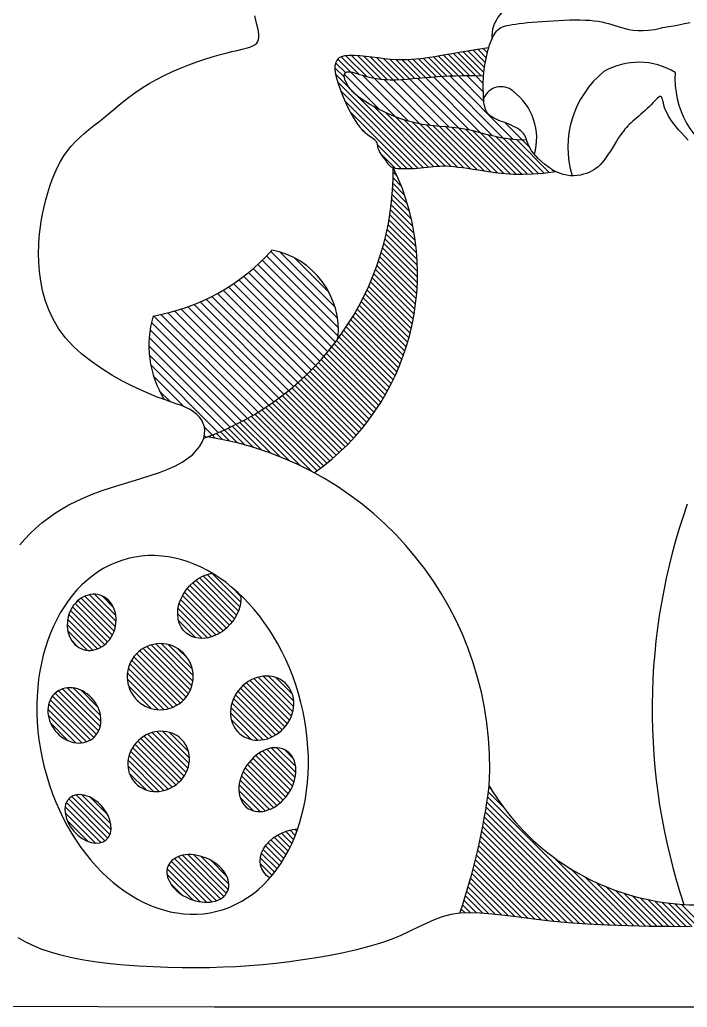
# Model space of a CAD drawing. Header units: millimetres. Extents: x 30176 to 68715, y 55479 to 72995.
# Drawn here: x 48033.7 to 48222.9, y 57348.8 to 57628.6 of the extents above; entities that cross this region are included whole.
import ezdxf

# ---------------------------------------------------------------- set-up
doc = ezdxf.new("R2010")
doc.units = ezdxf.units.MM

# ---------------------------------------------------------------- blocks, each defined once
blk = doc.blocks.new('A$C7F2A1D0A')
for p, q in [((1253.28, 736.36), (1252.96, 737.61)), ((1253.57, 735.19), (1253.28, 736.36)), ((1330.26, 735.7), (1331.59, 735.82)), ((1331.59, 735.82), (1332.99, 735.94)), ((1332.99, 735.94), (1334.46, 736.05)), ((1334.46, 736.05), (1335.97, 736.16)), ((1335.97, 736.16), (1337.51, 736.25)), ((1337.51, 736.25), (1339.08, 736.33)), ((1339.08, 736.33), (1340.65, 736.4)), ((1340.65, 736.4), (1342.21, 736.45)), ((1342.21, 736.45), (1343.73, 736.47)), ((1343.73, 736.47), (1345.22, 736.47)), ((1345.22, 736.47), (1346.63, 736.43)), ((1346.63, 736.43), (1347.97, 736.36)), ((1347.97, 736.36), (1349.2, 736.25)), ((1349.2, 736.25), (1350.33, 736.1)), ((1350.33, 736.1), (1351.36, 735.9)), ((1351.36, 735.9), (1352.32, 735.68)), ((1374.75, 735.42), (1376.32, 735.78)), ((1253.81, 734.12), (1253.57, 735.19)), ((1254, 733.17), (1253.81, 734.12)), ((1254.12, 732.33), (1254, 733.17)), ((1320.88, 732.47), (1321.2, 732.93)), ((1321.2, 732.93), (1321.54, 733.34)), ((1321.54, 733.34), (1321.9, 733.7)), ((1321.9, 733.7), (1322.3, 734.01)), ((1322.3, 734.01), (1322.73, 734.28)), ((1322.73, 734.28), (1323.22, 734.5)), ((1323.22, 734.5), (1323.77, 734.7)), ((1323.77, 734.7), (1324.39, 734.87)), ((1324.39, 734.87), (1325.1, 735.03)), ((1325.1, 735.03), (1325.91, 735.17)), ((1325.91, 735.17), (1326.83, 735.3)), ((1326.83, 735.3), (1327.87, 735.44)), ((1327.87, 735.44), (1329.02, 735.57)), ((1329.02, 735.57), (1330.26, 735.7)), ((1352.32, 735.68), (1353.23, 735.43)), ((1353.23, 735.43), (1354.12, 735.16)), ((1354.12, 735.16), (1355.01, 734.87)), ((1355.01, 734.87), (1355.93, 734.58)), ((1355.93, 734.58), (1356.89, 734.29)), ((1356.89, 734.29), (1357.91, 734.01)), ((1357.91, 734.01), (1359.02, 733.76)), ((1359.02, 733.76), (1360.23, 733.56)), ((1360.23, 733.56), (1361.56, 733.44)), ((1361.56, 733.44), (1363, 733.43)), ((1363, 733.43), (1364.59, 733.54)), ((1364.59, 733.54), (1366.34, 733.8)), ((1366.34, 733.8), (1368.25, 734.23)), ((1368.25, 734.23), (1368.51, 734.28)), ((1368.51, 734.28), (1369.22, 734.39)), ((1369.22, 734.39), (1370.3, 734.57)), ((1370.3, 734.57), (1371.64, 734.81)), ((1371.64, 734.81), (1373.16, 735.1)), ((1373.16, 735.1), (1374.75, 735.42)), ((1253.55, 729.9), (1253.88, 730.39)), ((1253.88, 730.39), (1254.08, 730.95)), ((1254.08, 730.95), (1254.15, 731.6)), ((1254.15, 731.6), (1254.12, 732.33)), ((1319.78, 730.1), (1320.04, 730.78)), ((1320.04, 730.78), (1320.3, 731.39)), ((1320.3, 731.39), (1320.58, 731.96)), ((1320.58, 731.96), (1320.88, 732.47)), ((1244.77, 727.09), (1246.46, 727.49)), ((1246.46, 727.49), (1247.99, 727.84)), ((1247.99, 727.84), (1249.36, 728.15)), ((1249.36, 728.15), (1250.55, 728.46)), ((1250.55, 728.46), (1251.57, 728.76)), ((1251.57, 728.76), (1252.41, 729.09)), ((1252.41, 729.09), (1253.07, 729.47)), ((1253.07, 729.47), (1253.55, 729.9)), ((1313.3, 727.62), (1310.91, 727.22)), ((1317.9, 721.55), (1312.04, 727.41)), ((1316.07, 728.07), (1313.3, 727.62)), ((1318.08, 723.01), (1313.44, 727.64)), ((1318.3, 724.41), (1314.85, 727.87)), ((1319.29, 728.59), (1316.07, 728.07)), ((1318.58, 725.77), (1316.25, 728.1)), ((1318.89, 727.1), (1317.66, 728.33)), ((1318.83, 726.9), (1319.06, 727.76)), ((1319.06, 727.76), (1319.29, 728.59)), ((1319.23, 728.39), (1319.06, 728.55)), ((1319.29, 728.59), (1319.53, 729.37)), ((1319.53, 729.37), (1319.78, 730.1)), ((1234.28, 723.76), (1236.58, 724.62)), ((1236.58, 724.62), (1238.81, 725.39)), ((1238.81, 725.39), (1240.94, 726.06)), ((1240.94, 726.06), (1242.93, 726.62)), ((1242.93, 726.62), (1244.77, 727.09)), ((1276.19, 725), (1275.84, 724.26)), ((1276.74, 725.59), (1276.19, 725)), ((1280.18, 721.7), (1276.52, 725.36)), ((1277.5, 726.02), (1276.74, 725.59)), ((1282.37, 721.15), (1277.49, 726.02)), ((1278.49, 726.3), (1277.5, 726.02)), ((1279.72, 726.42), (1278.49, 726.3)), ((1284.71, 720.44), (1278.82, 726.33)), ((1281.15, 726.42), (1279.72, 726.42)), ((1286.84, 719.94), (1280.36, 726.42)), ((1282.73, 726.31), (1281.15, 726.42)), ((1288.76, 719.66), (1282.06, 726.36)), ((1284.42, 726.14), (1282.73, 726.31)), ((1290.5, 719.55), (1283.85, 726.2)), ((1286.17, 725.92), (1284.42, 726.14)), ((1292.15, 719.53), (1285.7, 725.98)), ((1287.96, 725.69), (1286.17, 725.92)), ((1293.73, 719.58), (1287.58, 725.74)), ((1289.72, 725.47), (1287.96, 725.69)), ((1295.28, 719.67), (1289.44, 725.5)), ((1291.41, 725.3), (1289.72, 725.47)), ((1296.8, 719.78), (1291.27, 725.31)), ((1293.01, 725.19), (1291.41, 725.3)), ((1294.52, 725.14), (1293.01, 725.19)), ((1298.31, 719.9), (1293.03, 725.19)), ((1295.96, 725.16), (1294.52, 725.14)), ((1299.82, 720.03), (1294.7, 725.14)), ((1297.34, 725.22), (1295.96, 725.16)), ((1301.32, 720.16), (1296.31, 725.17)), ((1298.68, 725.33), (1297.34, 725.22)), ((1302.83, 720.29), (1297.85, 725.26)), ((1300, 725.47), (1298.68, 725.33)), ((1304.35, 720.4), (1299.35, 725.4)), ((1301.31, 725.65), (1300, 725.47)), ((1305.88, 720.5), (1300.8, 725.58)), ((1302.63, 725.85), (1301.31, 725.65)), ((1307.44, 720.58), (1302.23, 725.79)), ((1304, 726.06), (1302.63, 725.85)), ((1309.01, 720.64), (1303.64, 726)), ((1305.44, 726.3), (1304, 726.06)), ((1310.6, 720.68), (1305.05, 726.23)), ((1307.04, 726.57), (1305.44, 726.3)), ((1312.21, 720.7), (1306.45, 726.47)), ((1308.84, 726.87), (1307.04, 726.57)), ((1313.84, 720.71), (1307.85, 726.7)), ((1310.91, 727.22), (1308.84, 726.87)), ((1315.49, 720.69), (1309.25, 726.94)), ((1317.16, 720.66), (1310.64, 727.17)), ((1318.26, 724.19), (1318.43, 725.1)), ((1318.43, 725.1), (1318.63, 726.01)), ((1318.63, 726.01), (1318.83, 726.9)), ((1227.33, 720.75), (1229.62, 721.82)), ((1229.62, 721.82), (1231.95, 722.83)), ((1231.95, 722.83), (1234.28, 723.76)), ((1275.84, 724.26), (1275.68, 723.35)), ((1275.68, 723.35), (1275.7, 722.29)), ((1278.38, 720.24), (1275.69, 722.93)), ((1275.7, 722.29), (1275.87, 721.08)), ((1278.69, 721.56), (1275.89, 724.36)), ((1278.8, 721.6), (1279.14, 721.72)), ((1279.14, 721.72), (1279.56, 721.76)), ((1279.56, 721.76), (1280.05, 721.72)), ((1280.05, 721.72), (1280.62, 721.63)), ((1317.89, 721.5), (1317.99, 722.38)), ((1317.99, 722.38), (1318.11, 723.28)), ((1318.11, 723.28), (1318.26, 724.19)), ((1223.04, 718.46), (1225.13, 719.62)), ((1225.13, 719.62), (1227.33, 720.75)), ((1279.99, 716.99), (1275.87, 721.11)), ((1275.87, 721.08), (1276.2, 719.7)), ((1276.2, 719.7), (1276.66, 718.18)), ((1278.34, 720.68), (1278.4, 721.09)), ((1278.38, 720.18), (1278.34, 720.68)), ((1278.53, 719.6), (1278.38, 720.18)), ((1288.41, 711.02), (1278.39, 721.04)), ((1278.4, 721.09), (1278.56, 721.4)), ((1278.77, 718.96), (1278.53, 719.6)), ((1278.56, 721.4), (1278.8, 721.6)), ((1279.12, 718.27), (1278.77, 718.96)), ((1292.87, 709.01), (1280.18, 721.7)), ((1280.62, 721.63), (1281.25, 721.48)), ((1281.25, 721.48), (1281.94, 721.28)), ((1281.94, 721.28), (1282.69, 721.05)), ((1282.69, 721.05), (1283.49, 720.8)), ((1283.49, 720.8), (1284.37, 720.53)), ((1296.57, 707.76), (1283.55, 720.78)), ((1284.37, 720.53), (1285.31, 720.28)), ((1285.31, 720.28), (1286.34, 720.04)), ((1286.34, 720.04), (1287.46, 719.83)), ((1299.77, 707.01), (1286.84, 719.94)), ((1287.46, 719.83), (1288.67, 719.66)), ((1288.67, 719.66), (1289.98, 719.56)), ((1302.64, 706.59), (1289.65, 719.59)), ((1289.98, 719.56), (1291.39, 719.52)), ((1291.39, 719.52), (1292.9, 719.54)), ((1305.37, 706.31), (1292.15, 719.53)), ((1292.9, 719.54), (1294.48, 719.62)), ((1294.48, 719.62), (1296.12, 719.72)), ((1308.06, 706.07), (1294.51, 719.62)), ((1296.12, 719.72), (1297.8, 719.86)), ((1310.81, 705.78), (1296.8, 719.78)), ((1297.8, 719.86), (1299.51, 720.01)), ((1313.73, 705.3), (1299.06, 719.97)), ((1299.51, 720.01), (1301.23, 720.16)), ((1301.23, 720.16), (1302.95, 720.3)), ((1316.99, 704.49), (1301.32, 720.16)), ((1302.95, 720.3), (1304.64, 720.42)), ((1320.34, 703.59), (1303.58, 720.35)), ((1304.64, 720.42), (1306.34, 720.53)), ((1323.41, 702.97), (1305.88, 720.5)), ((1306.34, 720.53), (1308.06, 720.61)), ((1308.06, 720.61), (1309.83, 720.67)), ((1326.2, 702.63), (1308.22, 720.61)), ((1309.83, 720.67), (1311.66, 720.7)), ((1317.9, 713.39), (1310.6, 720.68)), ((1311.66, 720.7), (1313.59, 720.71)), ((1317.75, 715.98), (1313.03, 720.71)), ((1313.59, 720.71), (1315.64, 720.69)), ((1317.73, 718.46), (1315.49, 720.69)), ((1315.64, 720.69), (1317.82, 720.64)), ((1317.72, 718.2), (1317.74, 718.99)), ((1317.74, 718.99), (1317.77, 719.81)), ((1317.77, 719.81), (1317.82, 720.64)), ((1317.82, 720.64), (1317.89, 721.5)), ((1219.28, 716.04), (1221.09, 717.26)), ((1221.09, 717.26), (1223.04, 718.46)), ((1300.72, 694.63), (1276.44, 718.91)), ((1276.66, 718.18), (1277.23, 716.55)), ((1277.23, 716.55), (1277.9, 714.86)), ((1299.23, 694.49), (1277.27, 716.44)), ((1279.57, 717.55), (1279.12, 718.27)), ((1280.13, 716.81), (1279.57, 717.55)), ((1282, 714.98), (1279.99, 716.99)), ((1280.79, 716.07), (1280.13, 716.81)), ((1317.72, 717.42), (1317.72, 718.2)), ((1317.73, 716.66), (1317.72, 717.42)), ((1317.75, 715.92), (1317.73, 716.66)), ((1214.46, 712.33), (1215.99, 713.56)), ((1215.99, 713.56), (1217.59, 714.8)), ((1217.59, 714.8), (1219.28, 716.04)), ((1277.9, 714.86), (1278.64, 713.15)), ((1297.69, 694.39), (1278.42, 713.66)), ((1281.56, 715.34), (1280.79, 716.07)), ((1282.43, 714.63), (1281.56, 715.34)), ((1302.19, 694.79), (1282, 714.98)), ((1283.38, 713.93), (1282.43, 714.63)), ((1284.42, 713.24), (1283.38, 713.93)), ((1317.78, 715.19), (1317.75, 715.92)), ((1317.81, 714.49), (1317.78, 715.19)), ((1317.86, 713.81), (1317.81, 714.49)), ((1317.93, 713.16), (1317.86, 713.81)), ((1366.28, 713.49), (1365.8, 712.98)), ((1366.71, 713.94), (1366.28, 713.49)), ((1367.11, 714.31), (1366.71, 713.94)), ((1367.46, 714.6), (1367.11, 714.31)), ((1367.76, 714.76), (1367.46, 714.6)), ((1368.01, 714.79), (1367.76, 714.76)), ((1368.21, 714.67), (1368.01, 714.79)), ((1368.37, 714.41), (1368.21, 714.67)), ((1368.5, 714.04), (1368.37, 714.41)), ((1368.63, 713.55), (1368.5, 714.04)), ((1368.76, 712.99), (1368.63, 713.55)), ((1211.57, 709.91), (1213, 711.11)), ((1213, 711.11), (1214.46, 712.33)), ((1278.64, 713.15), (1279.43, 711.49)), ((1279.43, 711.49), (1280.26, 709.9)), ((1285.52, 712.58), (1284.42, 713.24)), ((1286.67, 711.92), (1285.52, 712.58)), ((1287.88, 711.29), (1286.67, 711.92)), ((1303.66, 694.95), (1286.71, 711.9)), ((1289.12, 710.67), (1287.88, 711.29)), ((1290.39, 710.07), (1289.12, 710.67)), ((1318.02, 712.54), (1317.93, 713.16)), ((1318.13, 711.97), (1318.02, 712.54)), ((1318.28, 711.43), (1318.13, 711.97)), ((1318.46, 710.94), (1318.28, 711.43)), ((1318.68, 710.49), (1318.46, 710.94)), ((1363.59, 710.79), (1362.99, 710.25)), ((1364.18, 711.33), (1363.59, 710.79)), ((1364.75, 711.89), (1364.18, 711.33)), ((1365.29, 712.44), (1364.75, 711.89)), ((1365.8, 712.98), (1365.29, 712.44)), ((1368.92, 712.35), (1368.76, 712.99)), ((1369.12, 711.66), (1368.92, 712.35)), ((1369.38, 710.94), (1369.12, 711.66)), ((1369.7, 710.2), (1369.38, 710.94)), ((1208.76, 707.63), (1210.17, 708.75)), ((1210.17, 708.75), (1211.57, 709.91)), ((1296.11, 694.34), (1279.95, 710.49)), ((1280.26, 709.9), (1281.1, 708.45)), ((1281.1, 708.45), (1281.94, 707.18)), ((1305.18, 695.07), (1289.99, 710.26)), ((1291.69, 709.49), (1290.39, 710.07)), ((1293.03, 708.95), (1291.69, 709.49)), ((1306.79, 695.09), (1292.87, 709.01)), ((1294.4, 708.44), (1293.03, 708.95)), ((1295.83, 707.97), (1294.4, 708.44)), ((1308.5, 695.01), (1295.4, 708.11)), ((1297.3, 707.56), (1295.83, 707.97)), ((1318.95, 710.1), (1318.68, 710.49)), ((1319.25, 709.73), (1318.95, 710.1)), ((1319.61, 709.4), (1319.25, 709.73)), ((1320.01, 709.1), (1319.61, 709.4)), ((1320.47, 708.81), (1320.01, 709.1)), ((1320.98, 708.54), (1320.47, 708.81)), ((1321.55, 708.27), (1320.98, 708.54)), ((1322.18, 708), (1321.55, 708.27)), ((1322.85, 707.73), (1322.18, 708)), ((1323.55, 707.46), (1322.85, 707.73)), ((1360.12, 707.8), (1359.63, 707.36)), ((1360.65, 708.25), (1360.12, 707.8)), ((1361.21, 708.73), (1360.65, 708.25)), ((1361.79, 709.22), (1361.21, 708.73)), ((1362.39, 709.73), (1361.79, 709.22)), ((1362.99, 710.25), (1362.39, 709.73)), ((1370.1, 709.43), (1369.7, 710.2)), ((1370.57, 708.65), (1370.1, 709.43)), ((1371.11, 707.85), (1370.57, 708.65)), ((1371.71, 707.02), (1371.11, 707.85)), ((1204.67, 704.34), (1206, 705.45)), ((1206, 705.45), (1207.37, 706.54)), ((1207.37, 706.54), (1208.76, 707.63)), ((1281.94, 707.18), (1282.75, 706.12)), ((1282.75, 706.12), (1283.52, 705.27)), ((1283.94, 704.87), (1283.31, 705.5)), ((1283.52, 705.27), (1284.25, 704.58)), ((1298.83, 707.19), (1297.3, 707.56)), ((1310.32, 694.83), (1297.68, 707.47)), ((1300.41, 706.89), (1298.83, 707.19)), ((1312.2, 694.58), (1299.77, 707.01)), ((1302.05, 706.65), (1300.41, 706.89)), ((1314.11, 694.3), (1301.71, 706.7)), ((1303.74, 706.46), (1302.05, 706.65)), ((1316.04, 694), (1303.56, 706.48)), ((1305.47, 706.3), (1303.74, 706.46)), ((1317.98, 693.71), (1305.37, 706.31)), ((1307.21, 706.15), (1305.47, 706.3)), ((1319.89, 693.42), (1307.16, 706.15)), ((1308.95, 705.99), (1307.21, 706.15)), ((1310.68, 705.79), (1308.95, 705.99)), ((1321.77, 693.18), (1308.96, 705.98)), ((1312.39, 705.55), (1310.68, 705.79)), ((1323.58, 693), (1310.81, 705.78)), ((1314.05, 705.24), (1312.39, 705.55)), ((1325.34, 692.88), (1312.73, 705.49)), ((1315.66, 704.86), (1314.05, 705.24)), ((1327.04, 692.81), (1314.78, 705.07)), ((1324.27, 707.19), (1323.55, 707.46)), ((1328.79, 702.49), (1323.98, 707.3)), ((1324.98, 706.91), (1324.27, 707.19)), ((1325.68, 706.62), (1324.98, 706.91)), ((1326.34, 706.32), (1325.68, 706.62)), ((1326.95, 706.02), (1326.34, 706.32)), ((1327.49, 705.7), (1326.95, 706.02)), ((1327.98, 705.37), (1327.49, 705.7)), ((1328.4, 705.03), (1327.98, 705.37)), ((1328.77, 704.68), (1328.4, 705.03)), ((1357.42, 705), (1356.97, 704.39)), ((1357.86, 705.55), (1357.42, 705)), ((1358.29, 706.04), (1357.86, 705.55)), ((1358.72, 706.5), (1358.29, 706.04)), ((1359.16, 706.93), (1358.72, 706.5)), ((1359.63, 707.36), (1359.16, 706.93)), ((1372.39, 706.16), (1371.71, 707.02)), ((1373.13, 705.27), (1372.39, 706.16)), ((1373.95, 704.36), (1373.13, 705.27)), ((1202.14, 702.01), (1203.37, 703.2)), ((1203.37, 703.2), (1204.67, 704.34)), ((1284.25, 704.58), (1284.93, 704.02)), ((1284.93, 704.02), (1285.54, 703.58)), ((1285.54, 703.58), (1286.08, 703.21)), ((1286.08, 703.21), (1286.55, 702.89)), ((1286.55, 702.89), (1286.92, 702.59)), ((1286.92, 702.59), (1287.19, 702.28)), ((1287.19, 702.28), (1287.39, 701.95)), ((1317.27, 704.41), (1315.66, 704.86)), ((1328.7, 692.78), (1316.99, 704.49)), ((1318.93, 703.95), (1317.27, 704.41)), ((1320.71, 703.5), (1318.93, 703.95)), ((1330.3, 692.82), (1319.25, 703.87)), ((1322.65, 703.09), (1320.71, 703.5)), ((1331.88, 692.87), (1321.4, 703.35)), ((1324.82, 702.76), (1322.65, 703.09)), ((1333.39, 692.99), (1323.41, 702.97)), ((1327.26, 702.53), (1324.82, 702.76)), ((1334.91, 693.11), (1325.3, 702.71)), ((1336.36, 693.29), (1327.1, 702.55)), ((1330.04, 702.45), (1327.26, 702.53)), ((1329.09, 704.31), (1328.77, 704.68)), ((1330.81, 700.47), (1328.79, 702.49)), ((1329.37, 703.93), (1329.09, 704.31)), ((1329.6, 703.53), (1329.37, 703.93)), ((1329.8, 703.11), (1329.6, 703.53)), ((1329.96, 702.68), (1329.8, 703.11)), ((1330.11, 702.23), (1329.96, 702.68)), ((1330.27, 701.75), (1330.11, 702.23)), ((1355.99, 702.93), (1355.46, 702.08)), ((1356.5, 703.71), (1355.99, 702.93)), ((1356.97, 704.39), (1356.5, 703.71)), ((1374.82, 703.41), (1373.95, 704.36)), ((1375.76, 702.45), (1374.82, 703.41)), ((1198.86, 697.95), (1199.87, 699.4)), ((1199.87, 699.4), (1200.96, 700.75)), ((1200.96, 700.75), (1202.14, 702.01)), ((1287.39, 701.95), (1287.53, 701.62)), ((1287.53, 701.62), (1287.63, 701.26)), ((1287.63, 701.26), (1287.71, 700.9)), ((1294.45, 694.36), (1287.65, 701.16)), ((1287.71, 700.9), (1287.78, 700.52)), ((1287.78, 700.52), (1287.88, 700.13)), ((1287.88, 700.13), (1288.02, 699.72)), ((1288.02, 699.72), (1288.21, 699.3)), ((1330.46, 701.23), (1330.27, 701.75)), ((1330.7, 700.68), (1330.46, 701.23)), ((1331.02, 700.08), (1330.7, 700.68)), ((1331.42, 699.43), (1331.02, 700.08)), ((1331.93, 698.73), (1331.42, 699.43)), ((1354.33, 700.26), (1353.75, 699.33)), ((1354.91, 701.18), (1354.33, 700.26)), ((1355.46, 702.08), (1354.91, 701.18)), ((1197.93, 696.39), (1198.86, 697.95)), ((1288.21, 699.3), (1288.44, 698.88)), ((1288.44, 698.88), (1288.71, 698.45)), ((1292.63, 694.55), (1288.67, 698.51)), ((1288.71, 698.45), (1289, 698.02)), ((1289, 698.02), (1289.31, 697.6)), ((1289.31, 697.6), (1289.61, 697.19)), ((1289.61, 697.19), (1289.9, 696.8)), ((1289.9, 696.8), (1290.17, 696.42)), ((1332.58, 697.97), (1331.93, 698.73)), ((1333.33, 697.17), (1332.58, 697.97)), ((1334.19, 696.36), (1333.33, 697.17)), ((1351.99, 696.77), (1351.42, 696.06)), ((1352.57, 697.57), (1351.99, 696.77)), ((1353.16, 698.43), (1352.57, 697.57)), ((1353.75, 699.33), (1353.16, 698.43)), ((1196.3, 693.02), (1197.08, 694.74)), ((1197.08, 694.74), (1197.93, 696.39)), ((1290.17, 696.42), (1290.41, 696.08)), ((1290.41, 696.08), (1290.63, 695.76)), ((1290.63, 695.76), (1290.86, 695.47)), ((1290.86, 695.47), (1291.11, 695.22)), ((1291.11, 695.22), (1291.41, 694.99)), ((1291.41, 694.99), (1291.78, 694.8)), ((1291.78, 694.8), (1292.23, 694.64)), ((1292.23, 694.64), (1292.8, 694.51)), ((1292.8, 694.51), (1293.49, 694.42)), ((1293.49, 694.42), (1294.29, 694.37)), ((1294.29, 694.37), (1295.17, 694.34)), ((1295.17, 694.34), (1296.11, 694.34)), ((1296.11, 694.34), (1297.1, 694.36)), ((1297.1, 694.36), (1298.1, 694.41)), ((1298.1, 694.41), (1299.1, 694.48)), ((1299.1, 694.48), (1300.07, 694.56)), ((1300.07, 694.56), (1301, 694.66)), ((1301, 694.66), (1301.9, 694.76)), ((1301.9, 694.76), (1302.77, 694.86)), ((1302.77, 694.86), (1303.63, 694.95)), ((1303.63, 694.95), (1304.5, 695.02)), ((1304.5, 695.02), (1305.4, 695.08)), ((1305.4, 695.08), (1306.32, 695.1)), ((1306.32, 695.1), (1307.3, 695.09)), ((1307.3, 695.09), (1308.34, 695.03)), ((1308.34, 695.03), (1309.45, 694.93)), ((1309.45, 694.93), (1310.63, 694.79)), ((1310.63, 694.79), (1311.9, 694.63)), ((1311.9, 694.63), (1313.27, 694.43)), ((1313.27, 694.43), (1314.74, 694.21)), ((1314.74, 694.21), (1316.32, 693.96)), ((1316.32, 693.96), (1318.02, 693.7)), ((1335.12, 695.57), (1334.19, 696.36)), ((1336.12, 694.81), (1335.12, 695.57)), ((1337.16, 694.12), (1336.12, 694.81)), ((1337.81, 693.47), (1337.16, 694.12)), ((1338.22, 693.52), (1337.16, 694.12)), ((1349.05, 693.96), (1348.39, 693.59)), ((1349.67, 694.38), (1349.05, 693.96)), ((1350.26, 694.87), (1349.67, 694.38)), ((1350.84, 695.43), (1350.26, 694.87)), ((1351.42, 696.06), (1350.84, 695.43)), ((1194.93, 689.36), (1195.58, 691.22)), ((1195.58, 691.22), (1196.3, 693.02)), ((1294.5, 689.42), (1292.21, 691.7)), ((1293.36, 692.19), (1292.24, 693.31)), ((1318.02, 693.7), (1319.84, 693.43)), ((1319.84, 693.43), (1321.82, 693.17)), ((1321.82, 693.17), (1323.97, 692.96)), ((1323.97, 692.96), (1326.32, 692.82)), ((1326.32, 692.82), (1328.9, 692.77)), ((1328.9, 692.77), (1331.72, 692.86)), ((1331.72, 692.86), (1334.82, 693.1)), ((1334.82, 693.1), (1338.22, 693.52)), ((1339.29, 693.04), (1338.22, 693.52)), ((1340.35, 692.68), (1339.29, 693.04)), ((1341.4, 692.45), (1340.35, 692.68)), ((1342.42, 692.33), (1341.4, 692.45)), ((1343.41, 692.32), (1342.42, 692.33)), ((1344.36, 692.38), (1343.41, 692.32)), ((1345.27, 692.53), (1344.36, 692.38)), ((1346.14, 692.73), (1345.27, 692.53)), ((1346.95, 692.98), (1346.14, 692.73)), ((1347.7, 693.26), (1346.95, 692.98)), ((1348.39, 693.59), (1347.7, 693.26)), ((1194.33, 687.45), (1194.93, 689.36)), ((1296.19, 684.45), (1292.06, 688.58)), ((1295.42, 686.86), (1292.15, 690.13)), ((1193.28, 683.5), (1193.78, 685.49)), ((1193.78, 685.49), (1194.33, 687.45)), ((1297.36, 680.02), (1291.81, 685.57)), ((1296.83, 682.18), (1291.95, 687.06)), ((1192.83, 681.47), (1193.28, 683.5)), ((1298.17, 675.94), (1291.45, 682.66)), ((1297.81, 677.94), (1291.64, 684.1)), ((1192.44, 679.38), (1192.83, 681.47)), ((1298.69, 672.16), (1291.01, 679.84)), ((1298.46, 674.02), (1291.24, 681.24)), ((1191.9, 675.02), (1192.13, 677.23)), ((1192.13, 677.23), (1192.44, 679.38)), ((1298.99, 668.59), (1290.47, 677.11)), ((1298.87, 670.35), (1290.75, 678.46)), ((1191.76, 672.72), (1191.9, 675.02)), ((1299.1, 665.21), (1289.86, 674.45)), ((1299.07, 666.88), (1290.18, 675.77)), ((1191.72, 670.33), (1191.76, 672.72)), ((1299.05, 661.99), (1289.17, 671.87)), ((1299.1, 663.58), (1289.52, 673.15)), ((1191.79, 667.84), (1191.72, 670.33)), ((1276.66, 649.27), (1256.3, 669.62)), ((1276.42, 651.96), (1257.49, 670.89)), ((1275.72, 655.11), (1260.1, 670.73)), ((1274.05, 659.23), (1264.21, 669.06)), ((1298.87, 658.91), (1288.41, 669.36)), ((1298.98, 660.44), (1288.8, 670.61)), ((1191.99, 665.25), (1191.79, 667.84)), ((1274.76, 643.82), (1252.53, 666.05)), ((1275.83, 645.2), (1253.82, 667.2)), ((1276.61, 646.86), (1255.08, 668.4)), ((1298.56, 655.95), (1287.59, 666.92)), ((1298.73, 657.42), (1288.01, 668.14)), ((1192.34, 662.57), (1191.99, 665.25)), ((1272.53, 641.14), (1249.83, 663.85)), ((1273.66, 642.47), (1251.2, 664.93)), ((1297.89, 651.72), (1286.23, 663.38)), ((1298.14, 653.11), (1286.7, 664.54)), ((1298.36, 654.52), (1287.15, 665.73)), ((1192.87, 659.85), (1192.34, 662.57)), ((1269, 637.33), (1245.5, 660.83)), ((1270.2, 638.57), (1246.98, 661.8)), ((1271.38, 639.84), (1248.42, 662.8)), ((1297.32, 649.03), (1285.25, 661.09)), ((1297.62, 650.36), (1285.75, 662.23)), ((1193.6, 657.1), (1192.87, 659.85)), ((1265.22, 633.75), (1240.82, 658.16)), ((1266.51, 634.92), (1242.42, 659.01)), ((1267.77, 636.11), (1243.98, 659.9)), ((1296.3, 645.15), (1283.68, 657.77)), ((1296.66, 646.42), (1284.22, 658.86)), ((1297, 647.71), (1284.74, 659.97)), ((1194.58, 654.37), (1193.6, 657.1)), ((1259.82, 629.36), (1233.98, 655.2)), ((1261.21, 630.41), (1235.76, 655.87)), ((1262.58, 631.5), (1237.49, 656.59)), ((1263.91, 632.61), (1239.17, 657.35)), ((1295.52, 642.66), (1282.56, 655.62)), ((1295.92, 643.89), (1283.12, 656.69)), ((1195.83, 651.67), (1194.58, 654.37)), ((1252.45, 624.48), (1224.3, 652.62)), ((1253.98, 625.4), (1226.35, 653.02)), ((1255.48, 626.35), (1228.34, 653.48)), ((1256.95, 627.32), (1230.28, 654)), ((1258.4, 628.32), (1232.15, 654.57)), ((1294.2, 639.07), (1280.78, 652.5)), ((1294.66, 640.25), (1281.38, 653.53)), ((1295.1, 641.45), (1281.98, 654.57)), ((1197.37, 649.03), (1195.83, 651.67)), ((1199.25, 646.49), (1197.37, 649.03)), ((1250.89, 623.59), (1223.71, 650.77)), ((1292.73, 635.65), (1278.88, 649.49)), ((1293.24, 636.77), (1279.53, 650.48)), ((1293.73, 637.92), (1280.16, 651.48)), ((1201.47, 644.08), (1199.25, 646.49)), ((1247.67, 621.9), (1223.06, 646.52)), ((1249.3, 622.73), (1223.31, 648.71)), ((1291.11, 632.37), (1276.88, 646.6)), ((1291.66, 633.45), (1277.56, 647.55)), ((1292.2, 634.54), (1278.23, 648.52)), ((1203.97, 641.8), (1201.47, 644.08)), ((1246.02, 621.1), (1222.97, 644.16)), ((1289.34, 629.23), (1274.76, 643.82)), ((1289.95, 630.26), (1275.48, 644.73)), ((1290.53, 631.31), (1276.18, 645.66)), ((1206.68, 639.67), (1203.97, 641.8)), ((1244.34, 620.33), (1223.09, 641.58)), ((1287.44, 626.23), (1272.53, 641.14)), ((1288.09, 627.22), (1273.29, 642.02)), ((1288.73, 628.22), (1274.03, 642.91)), ((1209.52, 637.69), (1206.68, 639.67)), ((1242.62, 619.6), (1223.5, 638.72)), ((1285.42, 623.36), (1270.2, 638.57)), ((1286.11, 624.3), (1270.99, 639.42)), ((1286.78, 625.26), (1271.77, 640.27)), ((1212.43, 635.88), (1209.52, 637.69)), ((1215.32, 634.25), (1212.43, 635.88)), ((1232.85, 626.92), (1224.34, 635.43)), ((1282.51, 619.73), (1266.93, 635.31)), ((1283.26, 620.62), (1267.77, 636.11)), ((1283.99, 621.52), (1268.59, 636.92)), ((1284.71, 622.43), (1269.4, 637.74)), ((1218.12, 632.8), (1215.32, 634.25)), ((1220.76, 631.56), (1218.12, 632.8)), ((1279.39, 616.32), (1263.47, 632.24)), ((1280.19, 617.15), (1264.35, 632.99)), ((1280.98, 618), (1265.22, 633.75)), ((1281.75, 618.86), (1266.08, 634.53)), ((1223.17, 630.52), (1220.76, 631.56)), ((1225.36, 629.65), (1223.17, 630.52)), ((1227.35, 628.92), (1225.36, 629.65)), ((1228.98, 628.34), (1226.01, 631.31)), ((1276.9, 613.9), (1260.75, 630.06)), ((1277.75, 614.7), (1261.67, 630.77)), ((1278.58, 615.5), (1262.58, 631.5)), ((1229.13, 628.29), (1227.35, 628.92)), ((1230.74, 627.73), (1229.13, 628.29)), ((1232.18, 627.2), (1230.74, 627.73)), ((1233.48, 626.67), (1232.18, 627.2)), ((1234.63, 626.09), (1233.48, 626.67)), ((1272.49, 610.16), (1255.97, 626.67)), ((1273.4, 610.88), (1256.95, 627.32)), ((1274.29, 611.61), (1257.92, 627.99)), ((1275.18, 612.36), (1258.88, 628.67)), ((1276.05, 613.13), (1259.82, 629.36)), ((1235.66, 625.45), (1234.63, 626.09)), ((1236.56, 624.73), (1235.66, 625.45)), ((1237.32, 623.95), (1236.56, 624.73)), ((1237.94, 623.1), (1237.32, 623.95)), ((1265.97, 610.14), (1251.93, 624.18)), ((1269.27, 608.47), (1252.96, 624.78)), ((1270.62, 608.75), (1253.98, 625.4)), ((1271.56, 609.45), (1254.98, 626.03)), ((1238.4, 622.19), (1237.94, 623.1)), ((1238.69, 621.22), (1238.4, 622.19)), ((1238.82, 620.21), (1238.69, 621.22)), ((1240.88, 618.9), (1238.71, 621.06)), ((1252.57, 615.37), (1246.58, 621.36)), ((1254.97, 614.6), (1247.67, 621.9)), ((1257.49, 613.72), (1248.76, 622.45)), ((1260.14, 612.7), (1249.83, 623.01)), ((1262.95, 611.52), (1250.89, 623.59)), ((1238.51, 618.02), (1238.76, 619.14)), ((1239.09, 618.23), (1238.65, 618.67)), ((1238.76, 619.14), (1238.82, 620.21)), ((1239.83, 618.31), (1239.69, 618.45)), ((1241.8, 617.98), (1240.88, 618.9)), ((1243.82, 617.59), (1242.05, 619.36)), ((1245.9, 617.14), (1243.2, 619.84)), ((1248.05, 616.63), (1244.34, 620.33)), ((1250.27, 616.04), (1245.47, 620.84)), ((1236.51, 614.56), (1237.4, 615.72)), ((1237.4, 615.72), (1238.06, 616.88)), ((1238.06, 616.88), (1238.51, 618.02)), ((1234.02, 612.28), (1235.39, 613.41)), ((1235.39, 613.41), (1236.51, 614.56)), ((1228.34, 609.19), (1230.5, 610.16)), ((1230.5, 610.16), (1232.4, 611.19)), ((1232.4, 611.19), (1234.02, 612.28)), ((1220.68, 606.55), (1223.37, 607.4)), ((1223.37, 607.4), (1225.94, 608.28)), ((1225.94, 608.28), (1228.34, 609.19)), ((1212.37, 604.02), (1215.13, 604.87)), ((1215.13, 604.87), (1217.91, 605.72)), ((1217.91, 605.72), (1220.68, 606.55)), ((1204.75, 601.21), (1207.16, 602.19)), ((1207.16, 602.19), (1209.7, 603.13)), ((1209.7, 603.13), (1212.37, 604.02)), ((1198.22, 597.91), (1200.28, 599.07)), ((1200.28, 599.07), (1202.46, 600.17)), ((1202.46, 600.17), (1204.75, 601.21)), ((1194.4, 595.37), (1196.26, 596.68)), ((1196.26, 596.68), (1198.22, 597.91)), ((1190.94, 592.53), (1192.62, 593.99)), ((1192.62, 593.99), (1194.4, 595.37)), ((1187.81, 589.41), (1189.33, 590.99)), ((1189.33, 590.99), (1190.94, 592.53)), ((1186.36, 587.79), (1187.81, 589.41)), ((1248.73, 570.21), (1239.53, 579.41)), ((1249, 571.57), (1240.85, 579.72)), ((1246.53, 565.87), (1235.38, 577.03)), ((1247.21, 566.83), (1236.29, 577.75)), ((1247.81, 567.86), (1237.27, 578.4)), ((1248.32, 568.98), (1238.35, 578.95)), ((1213.7, 566.03), (1206.1, 573.63)), ((1213.64, 567.73), (1207.6, 573.77)), ((1244.06, 563.45), (1233.09, 574.41)), ((1244.96, 564.18), (1233.78, 575.36)), ((1245.78, 564.99), (1234.54, 576.23)), ((1249.07, 573.13), (1246.34, 575.86)), ((1212.02, 561.18), (1202.05, 571.15)), ((1212.64, 562.2), (1202.87, 571.97)), ((1213.14, 563.33), (1203.8, 572.67)), ((1213.51, 564.59), (1204.86, 573.24)), ((1212.98, 570.03), (1209.69, 573.31)), ((1240.85, 561.75), (1231.53, 571.07)), ((1242.02, 562.22), (1231.96, 572.28)), ((1243.08, 562.79), (1232.48, 573.39)), ((1209.49, 558.81), (1200.28, 568.02)), ((1210.45, 559.49), (1200.75, 569.18)), ((1211.29, 560.28), (1201.35, 570.22)), ((1238.07, 561.26), (1231.14, 568.2)), ((1239.55, 561.42), (1231.24, 569.73)), ((1207.1, 557.94), (1199.81, 565.23)), ((1208.39, 558.28), (1199.95, 566.72)), ((1236.26, 561.45), (1231.37, 566.34)), ((1205.51, 557.89), (1199.96, 563.44)), ((1203.04, 558.73), (1201, 560.77)), ((1235.45, 549.19), (1224.95, 559.69)), ((1235.52, 550.75), (1226.51, 559.76)), ((1235.26, 552.64), (1228.4, 559.5)), ((1232.73, 543.74), (1219.5, 556.97)), ((1233.5, 544.6), (1220.36, 557.74)), ((1234.17, 545.56), (1221.32, 558.41)), ((1234.73, 546.64), (1222.4, 558.97)), ((1235.17, 547.84), (1223.6, 559.41)), ((1234.01, 555.53), (1231.29, 558.25)), ((1229.78, 541.79), (1217.55, 554.02)), ((1230.87, 542.33), (1218.09, 555.11)), ((1231.85, 542.98), (1218.74, 556.09)), ((1227.18, 541.12), (1216.88, 551.42)), ((1228.56, 541.37), (1217.13, 552.8)), ((1225.59, 541.08), (1216.84, 549.83)), ((1262.22, 537.11), (1250.63, 548.71)), ((1262.84, 538.13), (1251.63, 549.34)), ((1263.36, 539.25), (1252.73, 549.88)), ((1263.75, 540.48), (1253.94, 550.29)), ((1264, 541.87), (1255.31, 550.56)), ((1264.03, 543.48), (1256.91, 550.6)), ((1263.61, 545.53), (1258.93, 550.2)), ((1208.12, 534.05), (1196.42, 545.75)), ((1208.73, 535.07), (1197.36, 546.44)), ((1209.16, 536.27), (1198.48, 546.95)), ((1209.38, 537.69), (1199.82, 547.24)), ((1209.28, 539.42), (1201.48, 547.23)), ((1208.55, 541.78), (1203.76, 546.58)), ((1223.61, 541.42), (1217.18, 547.85)), ((1259.84, 534.59), (1248.16, 546.28)), ((1260.72, 535.35), (1248.9, 547.17)), ((1261.52, 536.19), (1249.72, 547.99)), ((1206.4, 532.5), (1195.02, 543.88)), ((1207.34, 533.19), (1195.64, 544.9)), ((1220.06, 543.34), (1219.1, 544.3)), ((1256.64, 532.9), (1246.52, 543.02)), ((1257.81, 533.36), (1246.96, 544.21)), ((1258.88, 533.93), (1247.51, 545.29)), ((1203.95, 531.68), (1194.37, 541.27)), ((1205.29, 531.98), (1194.59, 542.68)), ((1253.82, 532.45), (1246.1, 540.17)), ((1255.32, 532.58), (1246.21, 541.69)), ((1202.31, 531.69), (1194.46, 539.55)), ((1200.05, 532.32), (1195.16, 537.21)), ((1251.98, 532.65), (1246.32, 538.32)), ((1234.02, 524.48), (1223.91, 534.59)), ((1234.35, 525.79), (1225.25, 534.88)), ((1234.46, 527.31), (1226.81, 534.96)), ((1234.2, 529.2), (1228.73, 534.67)), ((1248.73, 534.27), (1247.96, 535.05)), ((1231.46, 520.51), (1219.8, 532.17)), ((1232.26, 521.34), (1220.67, 532.93)), ((1232.96, 522.28), (1221.64, 533.6)), ((1233.55, 523.32), (1222.71, 534.15)), ((1228.47, 518.59), (1217.79, 529.28)), ((1229.58, 519.13), (1218.35, 530.35)), ((1230.57, 519.77), (1219.03, 531.31)), ((1263.63, 519.38), (1254.23, 528.78)), ((1264.08, 520.56), (1255.26, 529.37)), ((1264.42, 521.85), (1256.41, 529.86)), ((1264.61, 523.29), (1257.71, 530.2)), ((1264.57, 524.97), (1259.24, 530.29)), ((1263.89, 527.28), (1261.41, 529.76)), ((1225.86, 517.94), (1217.07, 526.73)), ((1227.25, 518.19), (1217.35, 528.09)), ((1261.76, 516.34), (1251.62, 526.48)), ((1262.46, 517.28), (1252.41, 527.32)), ((1263.08, 518.29), (1253.28, 528.09)), ((1224.24, 517.93), (1217.02, 525.15)), ((1222.16, 518.37), (1217.43, 523.11)), ((1259.24, 513.96), (1249.68, 523.53)), ((1260.16, 514.68), (1250.25, 524.59)), ((1261, 515.47), (1250.9, 525.57)), ((1257.13, 512.8), (1248.81, 521.13)), ((1258.24, 513.33), (1249.19, 522.38)), ((1254.47, 512.2), (1248.5, 518.17)), ((1255.9, 512.41), (1248.55, 519.75)), ((1323.39, 513.52), (1319.18, 517.72)), ((1319.96, 518.58), (1319.37, 519.17)), ((1210.49, 503.91), (1199.6, 514.8)), ((1211.35, 504.68), (1200.25, 515.79)), ((1211.94, 505.73), (1201.16, 516.51)), ((1212.24, 507.06), (1202.36, 516.94)), ((1212.15, 508.78), (1203.96, 516.98)), ((1211.31, 511.26), (1206.3, 516.27)), ((1252.64, 512.4), (1248.84, 516.2)), ((1353.62, 480.02), (1318.77, 514.87)), ((1355.31, 479.96), (1318.98, 516.29)), ((1209.35, 503.42), (1199.24, 513.53)), ((1350.19, 480.18), (1318.32, 512.05)), ((1351.91, 480.09), (1318.55, 513.45)), ((1207.85, 503.28), (1199.24, 511.89)), ((1205.72, 503.78), (1199.86, 509.64)), ((1346.74, 480.36), (1317.84, 509.27)), ((1348.47, 480.27), (1318.08, 510.65)), ((1263.98, 504.32), (1261.69, 506.62)), ((1264.45, 505.48), (1262.94, 507)), ((1264.9, 506.67), (1264.3, 507.27)), ((1343.23, 480.61), (1317.31, 506.53)), ((1344.99, 480.48), (1317.58, 507.89)), ((1261.84, 499.93), (1257.56, 504.21)), ((1262.41, 500.99), (1258.47, 504.93)), ((1262.96, 502.08), (1259.46, 505.58)), ((1263.48, 503.19), (1260.53, 506.14)), ((1339.66, 480.91), (1316.75, 503.82)), ((1341.47, 480.74), (1317.03, 505.17)), ((1259.96, 496.91), (1255.37, 501.5)), ((1260.61, 497.89), (1256, 502.51)), ((1261.24, 498.9), (1256.73, 503.4)), ((1336.04, 481.26), (1316.15, 501.16)), ((1337.86, 481.08), (1316.45, 502.49)), ((1240.82, 486.65), (1229.3, 498.17)), ((1242.13, 486.97), (1230.2, 498.9)), ((1243.25, 487.48), (1231.28, 499.46)), ((1244.2, 488.17), (1232.54, 499.83)), ((1244.95, 489.05), (1233.99, 500.01)), ((1245.46, 490.18), (1235.69, 499.95)), ((1245.63, 491.64), (1237.72, 499.54)), ((1245.07, 493.83), (1240.49, 498.42)), ((1258.58, 495.02), (1254.56, 499.04)), ((1259.29, 495.95), (1254.87, 500.36)), ((1332.35, 481.69), (1315.52, 498.52)), ((1334.2, 481.48), (1315.84, 499.83)), ((1357, 479.9), (1337.52, 499.39)), ((1237.55, 486.65), (1228.16, 496.04)), ((1239.31, 486.52), (1228.6, 497.23)), ((1257.86, 494.11), (1254.58, 497.39)), ((1328.61, 482.16), (1314.85, 495.92)), ((1330.48, 481.92), (1315.19, 497.22)), ((1358.7, 479.84), (1342.58, 495.96)), ((1235.4, 487.17), (1228.1, 494.46)), ((1324.87, 482.64), (1314.15, 493.35)), ((1326.74, 482.4), (1314.51, 494.63)), ((1360.37, 479.8), (1346.39, 493.78)), ((1232.2, 488.73), (1229.09, 491.84)), ((1319.34, 483.26), (1313.05, 489.56)), ((1321.16, 483.08), (1313.42, 490.81)), ((1323.01, 482.87), (1313.79, 492.08)), ((1362.04, 479.76), (1349.63, 492.17)), ((1363.71, 479.73), (1352.53, 490.91)), ((1365.38, 479.69), (1355.19, 489.89)), ((1315.84, 483.5), (1312.27, 487.07)), ((1317.56, 483.41), (1312.66, 488.31)), ((1367.04, 479.67), (1357.66, 489.04)), ((1368.7, 479.64), (1360, 488.34)), ((1370.35, 479.62), (1362.21, 487.76)), ((1372, 479.61), (1364.33, 487.28)), ((1373.65, 479.59), (1366.36, 486.88)), ((1312.57, 483.5), (1311.46, 484.61)), ((1314.15, 483.55), (1311.87, 485.83)), ((1375.29, 479.58), (1368.32, 486.55)), ((1376.93, 479.57), (1370.21, 486.29)), ((1378.57, 479.57), (1372.05, 486.09)), ((1380.21, 479.56), (1373.83, 485.95)), ((1303.82, 481.52), (1301.57, 480.54)), ((1306.11, 482.37), (1303.82, 481.52)), ((1308.5, 483.01), (1306.11, 482.37)), ((1311.06, 483.42), (1308.5, 483.01)), ((1313.85, 483.56), (1311.06, 483.42)), ((1316.89, 483.47), (1313.85, 483.56)), ((1320.22, 483.19), (1316.89, 483.47)), ((1323.85, 482.77), (1320.22, 483.19)), ((1327.8, 482.26), (1323.85, 482.77)), ((1332.09, 481.72), (1327.8, 482.26)), ((1336.76, 481.18), (1332.09, 481.72)), ((1341.81, 480.71), (1336.76, 481.18)), ((1299.29, 479.44), (1296.91, 478.29)), ((1301.57, 480.54), (1299.29, 479.44)), ((1347.25, 480.33), (1341.81, 480.71)), ((1352.98, 480.04), (1347.25, 480.33)), ((1358.88, 479.84), (1352.98, 480.04)), ((1364.82, 479.7), (1358.88, 479.84)), ((1370.68, 479.62), (1364.82, 479.7)), ((1376.34, 479.57), (1370.68, 479.62)), ((1187.9, 475.31), (1185.89, 476.42)), ((1291.61, 476), (1288.57, 474.95)), ((1294.37, 477.13), (1291.61, 476)), ((1296.91, 478.29), (1294.37, 477.13)), ((1190.09, 474.25), (1187.9, 475.31)), ((1192.49, 473.26), (1190.09, 474.25)), ((1195.12, 472.34), (1192.49, 473.26)), ((1281.78, 473.06), (1278.12, 472.23)), ((1285.27, 473.97), (1281.78, 473.06)), ((1288.57, 474.95), (1285.27, 473.97)), ((1197.99, 471.51), (1195.12, 472.34)), ((1201.12, 470.76), (1197.99, 471.51)), ((1204.54, 470.12), (1201.12, 470.76)), ((1208.19, 469.56), (1204.54, 470.12)), ((1266.64, 470.2), (1262.78, 469.68)), ((1270.51, 470.81), (1266.64, 470.2)), ((1274.35, 471.48), (1270.51, 470.81)), ((1278.12, 472.23), (1274.35, 471.48)), ((1212.03, 469.1), (1208.19, 469.56)), ((1216.01, 468.72), (1212.03, 469.1)), ((1220.09, 468.42), (1216.01, 468.72)), ((1224.2, 468.19), (1220.09, 468.42)), ((1228.31, 468.04), (1224.2, 468.19)), ((1232.36, 467.96), (1228.31, 468.04)), ((1236.31, 467.94), (1232.36, 467.96)), ((1240.18, 467.99), (1236.31, 467.94)), ((1243.99, 468.1), (1240.18, 467.99)), ((1247.75, 468.27), (1243.99, 468.1)), ((1251.49, 468.52), (1247.75, 468.27)), ((1255.22, 468.83), (1251.49, 468.52)), ((1258.98, 469.22), (1255.22, 468.83)), ((1262.78, 469.68), (1258.98, 469.22)), ((1208.58, 456.86), (1175.82, 456.98)), ((1241.53, 456.8), (1208.58, 456.86)), ((1274.35, 456.78), (1241.53, 456.8)), ((1306.7, 456.78), (1274.35, 456.78)), ((1338.33, 456.78), (1306.7, 456.78)), ((1369.2, 456.79), (1338.33, 456.78)), ((1399.35, 456.81), (1369.2, 456.79))]:
    blk.add_line(p, q)
for centre, radius, start, end in [((990.07, -109.49), 1285.34, 39.63073, 140.36927), ((1329.66, 731.74), 9.51, 96.7409, 183.9563), ((1369.4, 700.38), 27.69, 129.1579, 196.916), ((1361.77, 704.76), 19.72, 58.3899, 119.9512), ((1398.11, 719.92), 26.06, 176.391, 241.8366), ((1322.76, 712.3), 5.26, 49.5169, 159.3608), ((1316.02, 702.85), 16.85, 344.4778, 52.9358), ((1211.85, 693.87), 80.39, 289.3701, 0.5502), ((1230.07, 664.62), 69.03, 305.1508, 25.7759), ((1214.1, 710.44), 58.72, 279.8976, 318.1623), ((1253.51, 648.52), 23.17, 354.1436, 79.2092), ((1252.04, 644.26), 29.07, 163.3252, 211.852), ((1224.97, 524.89), 94.6, 356.7283, 81.1185), ((1540.09, 541.2), 174.51, 160.5565, 198.4765), ((1141.39, 541.71), 179.4, 341.0409, 352.8852), ((1378.6, 554.6), 68.82, 210.6773, 306.983)]:
    blk.add_arc(centre, radius, start, end)
at = {"extrusion": (0, 0, -1)}
for centre, major_axis, ratio in [((1229.69, 533.93), (-12.57, 49.96), 0.727846), ((1206.76, 565.82), (2.37, 7.7), 0.849393), ((1226.18, 550.42), (3.71, -8.59), 1), ((1255.08, 541.53), (6.52, 7.11), 0.867458), ((1201.87, 539.46), (5.19, -6.51), 0.835045), ((1225.73, 526.43), (-7.13, -5.51), 0.914058), ((1256.56, 521.25), (5.53, 8.12), 0.724372), ((1205.72, 510.15), (5.19, -5.92), 0.672105), ((1236.85, 493.27), (8.45, -3.55), 0.679133)]:
    blk.add_ellipse(centre, major_axis=major_axis, ratio=ratio, dxfattribs=at)
for centre, major_axis, ratio, start_param, end_param in [((1240.11, 570.55), (6.67, 7.7), 0.77961, 0.660555, 5.531463), ((1264.41, 499.63), (9.63, 3.11), 0.739756, 2.617047, 5.020665)]:
    blk.add_ellipse(centre, major_axis=major_axis, ratio=ratio, start_param=start_param, end_param=end_param, dxfattribs=at)

msp = doc.modelspace()

# ---------------------------------------------------------------- block references
msp.add_blockref('A$C7F2A1D0A', (46847.32, 56892.04))

doc.saveas('drawing.dxf')
